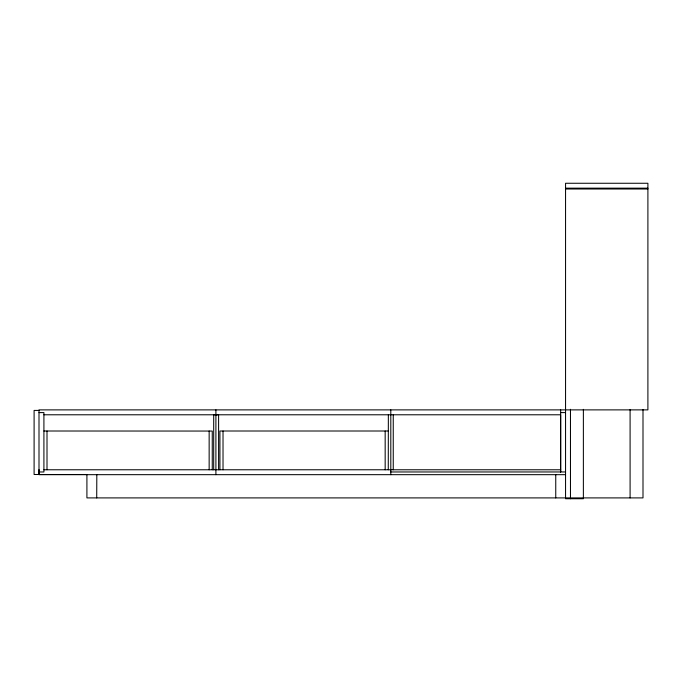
<?xml version="1.0" encoding="UTF-8"?>
<svg xmlns="http://www.w3.org/2000/svg" width="682" height="682" viewBox="0 0 682 682"><rect width="100%" height="100%" fill="white"/><g stroke="black" fill="none" stroke-linecap="round" stroke-linejoin="round"><path stroke-width="1.02" d="M565.557 188.164L647.9 188.164M565.557 188.999L647.9 188.999M39.002 410.419L34.1 410.419L34.1 474.502L86.87 474.502M39.002 412.593L43.912 412.593L43.912 471.97L39.002 471.97M560.655 412.593L565.557 412.593M43.912 414.784L560.655 414.784L560.655 471.97L560.655 409.882M43.912 431.007L212.255 431.058L212.255 469.77M388.271 431.007L219.928 431.007L219.928 469.77M43.912 469.77L560.655 469.77M390.803 471.97L565.557 471.961M565.557 474.672L39.002 474.672L39.002 409.882L647.9 409.882L647.9 183.262L565.557 183.262L565.557 498.738L583.374 498.738L583.374 409.336M39.002 469.6L39.002 474.502M642.998 409.558L642.998 497.903L86.912 497.903L86.912 474.672M630.091 409.558L630.091 497.903M570.467 409.285L570.467 498.738M555.753 474.672L555.753 497.903M393.25 414.784L393.25 469.77M390.803 409.882L390.803 474.672M388.348 414.784L388.271 469.77M385.168 431.007L385.168 469.77M223.023 431.007L223.023 469.77M218.598 469.77L218.598 414.792L213.696 414.792L213.696 469.77M215.904 409.882L215.904 474.672M209.152 431.007L209.152 469.77M96.818 474.672L96.716 497.903M47.007 431.007L47.007 469.77"/></g></svg>
